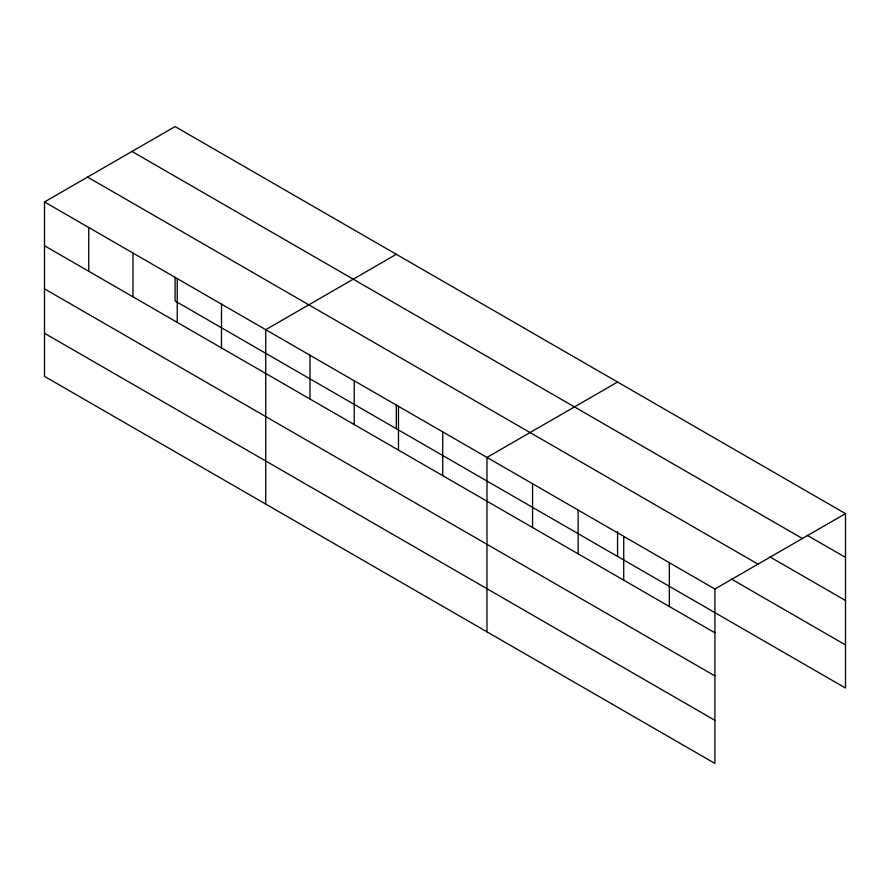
<?xml version="1.0" encoding="UTF-8"?>
<svg xmlns="http://www.w3.org/2000/svg" width="890" height="890" viewBox="0 0 890 890"><rect width="100%" height="100%" fill="white"/><g stroke="black" fill="none" stroke-linecap="round" stroke-linejoin="round"><path stroke-width="1.33" d="M714.915 675.91L714.915 589.024L44.5 201.963L44.5 376.37L714.915 763.431L714.915 675.91L44.5 288.849M175.085 277.335L175.085 300.976L845.5 688.037L845.5 513.63L175.085 126.569L44.5 201.963M396.328 254.306L265.732 329.701L265.732 504.096M617.56 382.032L486.975 457.427L486.975 631.833M714.915 589.024L845.5 513.63M807.108 535.246L845.5 557.407M131.998 151.456L802.402 538.506M769.917 556.884L845.5 600.516M87.598 177.088L758.002 564.149M731.524 579.123L845.5 644.927M44.5 245.74L714.915 632.801M44.5 333.261L714.915 720.322M669.325 562.702L669.325 606.479M623.734 536.381L623.734 580.169M617.56 531.408L617.56 556.439M578.144 510.07L578.144 553.847M532.565 483.748L532.565 527.525M442.731 431.884L442.731 475.661M398.475 406.33L398.475 450.118M396.328 405.061L396.328 428.702M354.231 380.786L354.231 424.563M309.987 355.243L309.987 399.02M221.488 304.146L221.488 347.934M177.244 278.603L177.244 322.38M132.999 253.06L132.999 296.837M88.744 227.506L88.744 271.294"/></g></svg>
